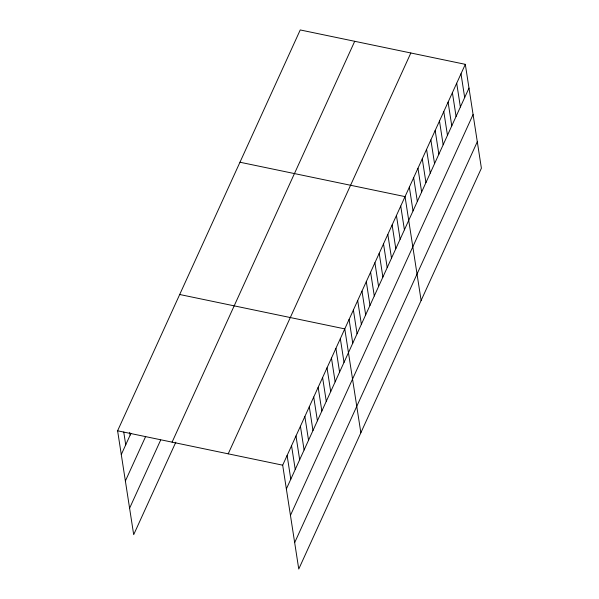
<?xml version="1.0" encoding="UTF-8"?>
<svg xmlns="http://www.w3.org/2000/svg" width="599" height="599" viewBox="0 0 599 599"><rect width="100%" height="100%" fill="white"/><g stroke="black" fill="none" stroke-linecap="round" stroke-linejoin="round"><path stroke-width="0.9" d="M175.821 442.182L133.689 534.667L117.606 430.793L300.241 29.95L465.311 64.333L481.394 168.207L298.759 569.05L282.683 465.176L465.311 64.333M121.29 454.559L130.896 433.466M125.378 480.99L145.707 436.371M129.594 508.229L160.644 440.085M172.085 442.144L354.713 41.294M228.204 453.832L410.839 52.989M286.359 488.941L468.987 88.098M290.448 515.38L473.083 114.536M294.671 542.612L477.298 141.768M239.974 162.232L405.044 196.614L421.119 300.481M179.7 294.506L344.777 328.888L360.853 432.763M117.606 430.793L282.683 465.176M461.005 73.782L464.682 97.547M456.7 83.231L460.376 106.996M452.395 92.68L456.071 116.446M448.089 102.13L451.773 125.887M443.784 111.579L447.468 135.337M439.479 121.028L443.163 144.786M435.174 130.477L438.857 154.235M430.868 139.919L434.552 163.684M426.57 149.368L430.247 173.133M422.265 158.817L425.941 182.583M417.96 168.267L421.636 192.032M413.654 177.716L417.331 201.481M409.349 187.165L413.025 210.923M400.738 206.063L404.415 229.821M396.433 215.513L400.11 239.271M392.128 224.962L395.804 248.72M387.823 234.404L391.499 258.169M383.517 243.853L387.194 267.618M379.212 253.302L382.888 277.067M374.907 262.751L378.59 286.517M370.601 272.201L374.285 295.966M366.296 281.65L369.98 305.408M361.991 291.099L365.675 314.857M357.685 300.548L361.369 324.306M353.388 309.997L357.064 333.755M349.082 319.447L352.759 343.205M340.337 338.63L344.021 362.388M335.904 348.363L339.581 372.121M331.472 358.097L335.148 381.855M327.032 367.831L330.708 391.596M322.599 377.565L326.275 401.33M318.159 387.298L321.843 411.064M313.726 397.032L317.403 420.798M309.294 406.773L312.97 430.531M304.854 416.507L308.537 440.265M300.421 426.241L304.097 449.999M295.988 435.975L299.665 459.733M291.548 445.708L295.232 469.474M287.116 455.442L290.792 479.207M129.736 432.343L130.155 435.084M123.746 432.029L125.723 444.825"/></g></svg>
